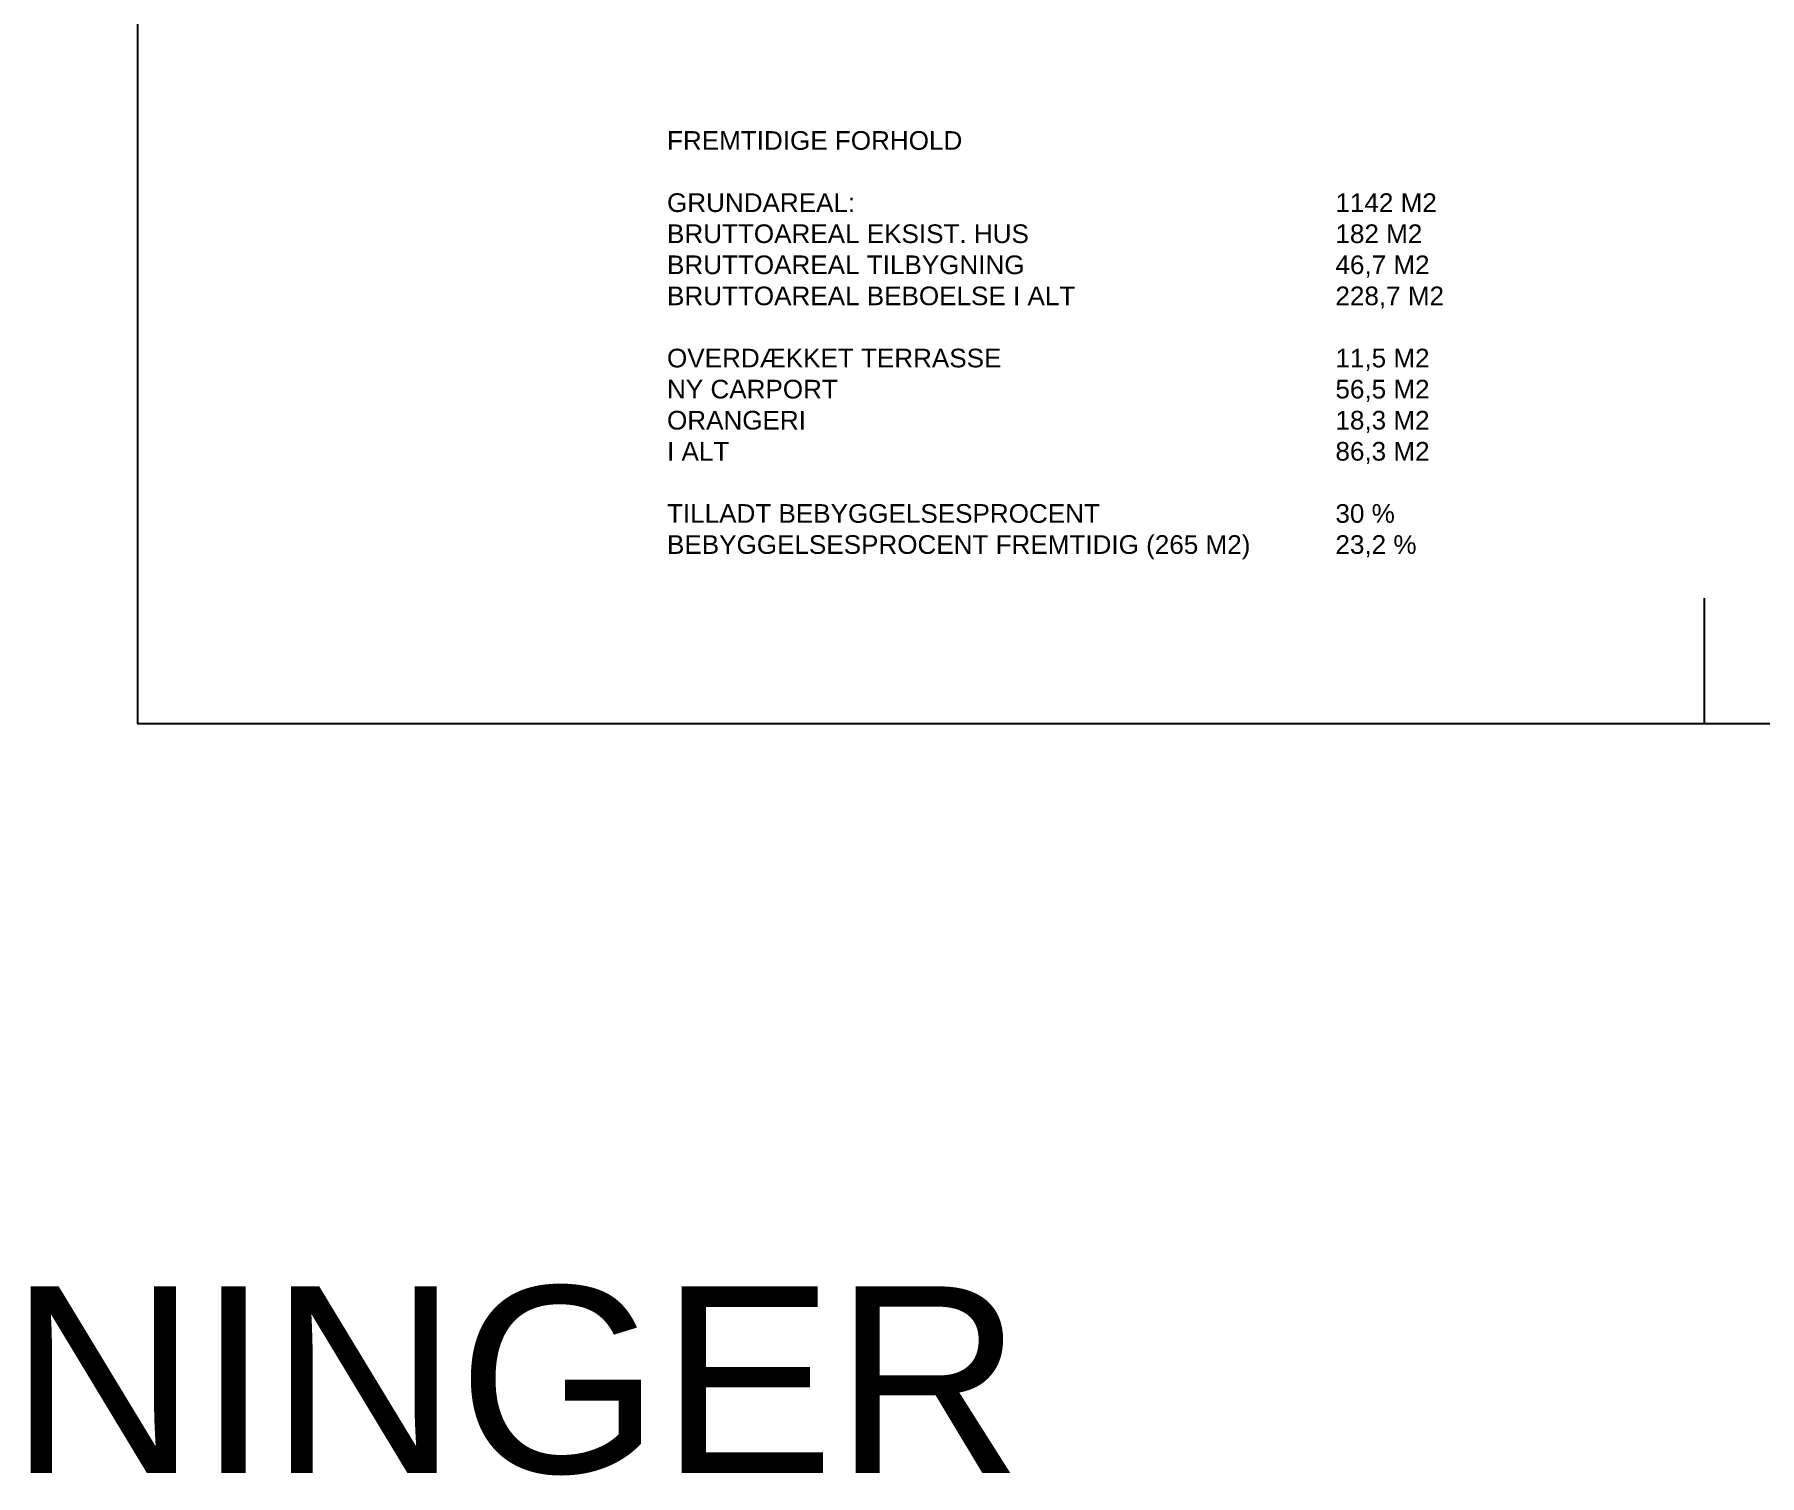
# Model space of a CAD drawing. Header units: millimetres. Extents: x -125028 to 402293, y -1165516 to -1085363.
# Drawn here: x 223190 to 269437, y -1165516 to -1126874 of the extents above; entities that cross this region are included whole.
import ezdxf

# ---------------------------------------------------------------- set-up
doc = ezdxf.new("R2010")
doc.units = ezdxf.units.MM
doc.header["$LTSCALE"] = 100
doc.layers.add('Tekst rum', color=161, linetype='Continuous')
doc.layers.add('Vægge meget let', color=8, linetype='Continuous')

msp = doc.modelspace()

# ---------------------------------------------------------------- linework, layer by layer
msp.add_lwpolyline([(225965, -1085363), (309965, -1085363), (309965, -1145363), (225965, -1145363), (225965, -1085363)])
at = {"layer": 'Vægge meget let'}
msp.add_line((267965, -1145363), (267965, -1141990.9), dxfattribs=at)

# ---------------------------------------------------------------- texts
at = {"layer": 'Tekst rum', "insert": (240148.4, -1128715.6), "char_height": 640, "width": 21126.645, "attachment_point": 1}
msp.add_mtext('{\\fArial|b0|i0|c0|p34;\\H0.70313x;\\P\\H1.1111x;FREMTIDIGE FORHOLD\\P\\PGRUNDAREAL:^I^I^I^I^I^I1142 M2\\PBRUTTOAREAL EKSIST. HUS^I^I^I^I182 M2\\PBRUTTOAREAL TILBYGNING^I^I^I^I46,7 M2\\PBRUTTOAREAL BEBOELSE I ALT^I^I^I228,7 M2\\P\\POVERDÆKKET TERRASSE^I^I^I^I11,5 M2\\PNY CARPORT^I^I^I^I^I^I56,5 M2\\PORANGERI^I^I^I^I^I^I18,3 M2\\PI ALT^I^I^I^I^I^I^I86,3 M2\\P\\PTILLADT BEBYGGELSESPROCENT^I^I^I30 %\\PBEBYGGELSESPROCENT FREMTIDIG (265 M2)^I23,2 %^I}', dxfattribs=at)
at = {"layer": 'Tekst rum', "insert": (-125601.4, -1160445.1), "char_height": 5000, "attachment_point": 1}
msp.add_mtext_dynamic_manual_height_columns('{\\fArial|b0|i0|c0|p34;NB: ALLE MÅL SKAL EFTERGÅS PÅ STEDET - DA PROJEKTET ER TEGNET UD FRA EKSISTERENDE TEGNINGER}', width=557730.354, gutter_width=1, heights=[0], dxfattribs=at)

doc.saveas('drawing.dxf')
